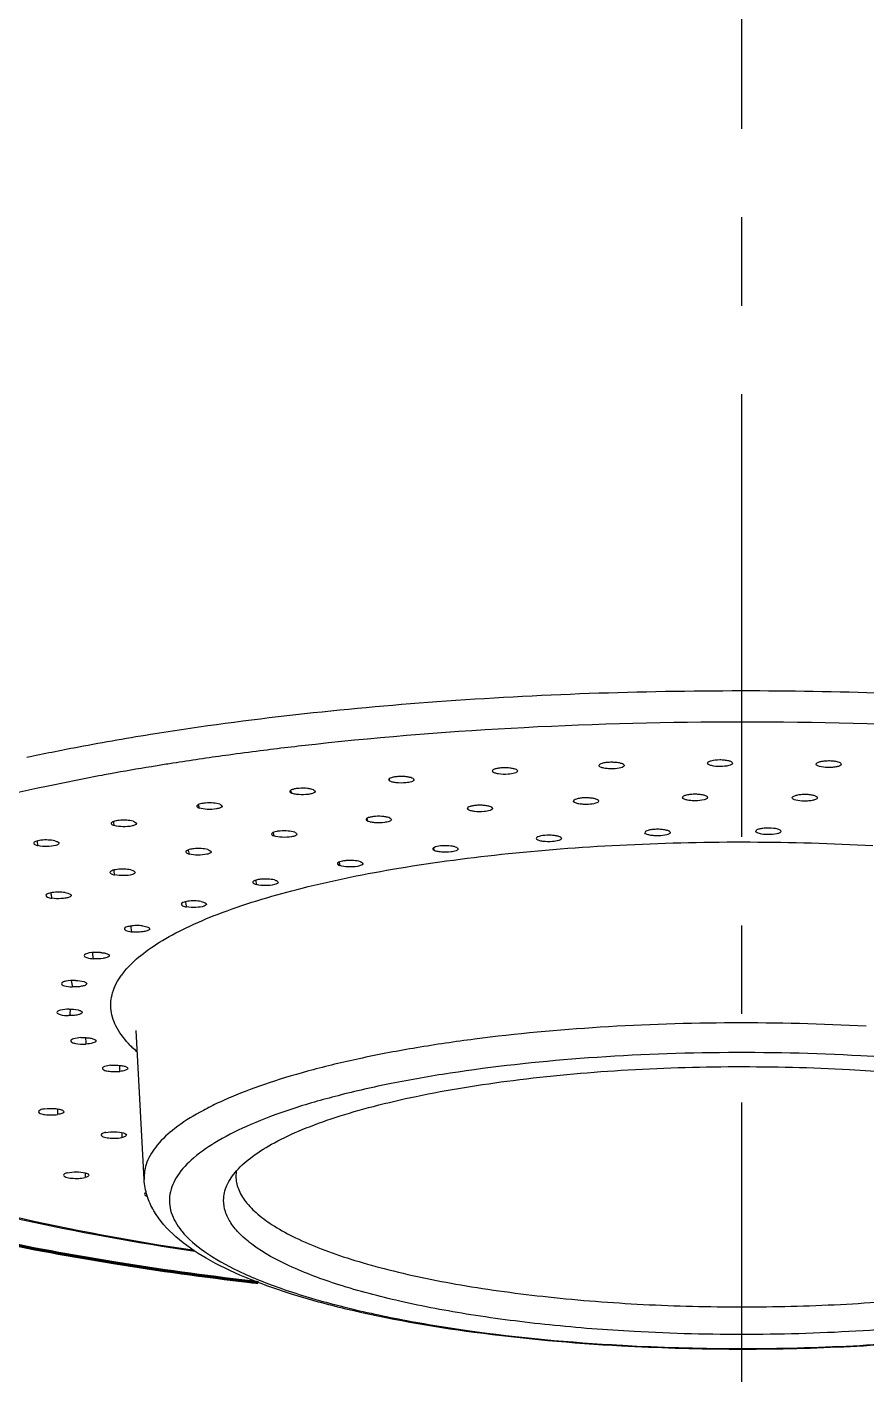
# Model space of a CAD drawing. Extents: x 40217 to 40811, y 11735 to 12155.
# Drawn here: x 40318.17 to 40334.75, y 12068.81 to 12095.44 of the extents above; entities that cross this region are included whole.
import ezdxf

# ---------------------------------------------------------------- set-up
doc = ezdxf.new("R2010")
doc.units = 0
doc.header["$LTSCALE"] = 7
doc.header["$MEASUREMENT"] = 0
doc.linetypes.add('CENTER', pattern=[2, 1.25, -0.25, 0.25, -0.25])
doc.layers.get('0').update_dxf_attribs({"color": 2, "linetype": 'CONTINUOUS'})
doc.layers.add('1', color=1, linetype='CENTER')
doc.layers.add('CL', color=1, linetype='CENTER')

msp = doc.modelspace()

# ---------------------------------------------------------------- linework, layer by layer
at = {"color": 7, "linetype": 'Continuous'}
for p, q in [((40319.18874, 12081.20293), (40319.15634, 12081.19676)), ((40319.18872, 12081.20293), (40319.15714, 12081.19648)), ((40321.11902, 12080.89528), (40321.05139, 12080.8847)), ((40321.12034, 12080.89472), (40321.05139, 12080.8847)), ((40329.47477, 12080.82977), (40329.4725, 12080.84143)), ((40329.47263, 12080.83604), (40329.47477, 12080.82977)), ((40329.96991, 12080.84776), (40329.97179, 12080.83572)), ((40331.61695, 12080.88096), (40331.61663, 12080.88251)), ((40332.1165, 12080.88551), (40332.11605, 12080.88096)), ((40333.76719, 12080.86156), (40333.7677, 12080.87061)), ((40334.26553, 12080.85859), (40334.26644, 12080.86172)), ((40319.64889, 12080.6445), (40319.58693, 12080.63292)), ((40328.96803, 12080.133), (40328.97252, 12080.12286)), ((40328.97252, 12080.12286), (40328.97036, 12080.13366)), ((40331.62212, 12080.20999), (40331.62198, 12080.20319)), ((40333.29511, 12080.19747), (40333.29531, 12080.20559)), ((40333.79377, 12080.19545), (40333.79434, 12080.19764)), ((40330.38035, 12079.51154), (40330.38208, 12079.50586)), ((40330.87814, 12079.52206), (40330.87955, 12079.51092)), ((40332.5736, 12079.53534), (40332.57326, 12079.54094)), ((40320.23349, 12077.55204), (40320.2239, 12077.66681)), ((40319.4758, 12077.01939), (40319.46909, 12077.14264)), ((40319.34755, 12076.52287), (40319.34617, 12076.51797)), ((40319.25849, 12075.96168), (40319.25808, 12075.95593)), ((40320.483, 12072.6538), (40320.32305, 12075.60181)), ((40329.91786, 12069.37907), (40329.94434, 12069.37761)), ((40329.9181, 12069.37935), (40329.94434, 12069.37761))]:
    msp.add_line(p, q, dxfattribs=at)
for centre, radius, start, end in [((40328.81305, 12030.3426), 51.76293, 99.017371, 100.715394), ((40327.56183, 12037.0555), 44.93443, 100.781341, 102.069583), ((40330.43998, 12020.58347), 61.02839, 97.2131425, 97.8013804), ((40330.89471, 12016.92528), 64.71472, 96.2333381, 97.205892), ((40328.85118, 12031.09619), 50.39565, 99.393418, 100.328794), ((40329.19006, 12029.06393), 52.45597, 99.226253, 99.396312), ((40329.35215, 12028.06383), 53.46912, 98.930946, 99.225862), ((40329.944, 12024.20106), 57.37696, 97.8010365, 98.8476075), ((40328.35357, 12033.87), 47.57757, 100.338173, 100.542087), ((40331.85961, 12081.9718), 6.6821, 192.062651, 192.216131), ((40331.72747, 12081.94317), 6.5469, 192.215951, 192.428768), ((40328.25684, 12081.40747), 4.99127, 192.220256, 192.49546), ((40328.12334, 12081.37785), 4.85453, 192.495001, 192.886616), ((40325.47956, 12080.91407), 4.01646, 192.141165, 192.56296), ((40325.34404, 12080.8838), 3.87761, 192.562007, 193.181581), ((40334.69512, 12081.64486), 7.98892, 191.845166, 191.962202), ((40323.1881, 12080.42891), 3.38739, 191.842399, 192.422506), ((40330.24306, 12080.94062), 5.47915, 192.071821, 192.311595), ((40330.1008, 12080.90953), 5.33353, 192.311209, 192.650855), ((40334.55188, 12081.6145), 7.84249, 191.962096, 192.117571), ((40323.05048, 12080.3985), 3.24644, 192.420769, 193.307431), ((40327.1573, 12080.39128), 4.21696, 191.972459, 192.373516), ((40327.0124, 12080.35943), 4.0686, 192.372583, 192.962876), ((40321.25588, 12079.92938), 2.9524, 191.342657, 192.089369), ((40321.11583, 12079.89925), 2.80914, 192.086617, 193.259378), ((40332.00365, 12080.43862), 5.92847, 191.930893, 192.143887), ((40324.74685, 12079.86953), 3.46493, 191.579577, 192.153483), ((40324.59957, 12079.8377), 3.31425, 192.151579, 193.044054), ((40328.56684, 12079.81409), 4.32174, 191.768466, 192.171219), ((40331.85122, 12080.40579), 5.77254, 192.143518, 192.45166), ((40322.79814, 12079.3372), 2.9743, 190.911181, 191.675339), ((40322.64712, 12079.30584), 2.82006, 191.672213, 192.887659), ((40328.41089, 12079.78038), 4.1622, 192.170239, 192.763039), ((40326.07466, 12079.24471), 3.45413, 191.190899, 191.793651), ((40325.91548, 12079.21135), 3.29149, 191.791417, 192.739889), ((40321.23315, 12078.78254), 2.63799, 189.999366, 190.959341), ((40321.07695, 12078.75209), 2.47886, 190.954842, 192.490065), ((40324.17829, 12078.66853), 2.92575, 190.235341, 191.053959), ((40324.01385, 12078.63622), 2.75815, 191.050104, 192.373004), ((40320.22803, 12076.77946), 1.2034, 189.228769, 195.306606), ((40321.3263, 12075.76027), 1.59441, 140.224713, 144.068457), ((40312.99717, 12076.2299), 6.03135, 356.811259, 358.037115), ((40321.37475, 12075.5337), 2.05193, 182.139771, 185.621422), ((40321.74607, 12076.82218), 2.15865, 224.620078, 225.836394), ((40321.91063, 12076.99367), 2.39633, 225.870489, 228.951165), ((40322.29889, 12074.92554), 2.30361, 180.402835, 181.051957), ((40322.07175, 12074.92029), 2.07641, 181.022313, 183.542797), ((40321.02459, 12074.00342), 2.25307, 179.211384, 180.02094), ((40320.83799, 12074.00293), 2.06647, 180.009261, 181.723383), ((40321.12331, 12074.0022), 2.3518, 178.906736, 179.214824), ((40322.31165, 12073.47672), 2.27305, 178.400282, 179.805035), ((40322.52051, 12073.47121), 2.48199, 177.584769, 178.40769), ((40322.97374, 12072.72158), 0.67669, 171.368208, 179.971656), ((40321.6773, 12072.64028), 2.36251, 177.463605, 178.670928), ((40321.89189, 12072.63098), 2.5773, 176.640336, 177.468179), ((40322.3924, 12072.58795), 1.50701, 218.743078, 219.239583)]:
    msp.add_arc(centre, radius, start, end, dxfattribs=at)
for points, knots in [([(40332.29704, 12082.3134), (40330.28715, 12082.3134), (40326.40722, 12082.17895), (40322.54585, 12081.75903), (40320.70004, 12081.46578)], [0, 0, 0, 0, 0.51816774, 1, 1, 1, 1]), ([(40343.23003, 12081.5672), (40341.47932, 12081.82407), (40337.83879, 12082.19436), (40334.18272, 12082.3134), (40332.29704, 12082.3134)], [0, 0, 0, 0, 0.48410235, 1, 1, 1, 1]), ([(40332.29704, 12081.69903), (40330.86315, 12081.69903), (40328.04818, 12081.62737), (40325.24058, 12081.40738), (40323.86813, 12081.25741)], [0, 0, 0, 0, 0.50946587, 1, 1, 1, 1]), ([(40340.91461, 12081.23652), (40339.51309, 12081.39373), (40336.64273, 12081.62407), (40333.76448, 12081.69903), (40332.29704, 12081.69903)], [0, 0, 0, 0, 0.49007493, 1, 1, 1, 1]), ([(40327.85479, 12080.74584), (40327.8443, 12080.75617), (40327.80874, 12080.77122), (40327.74569, 12080.78591), (40327.66491, 12080.79393), (40327.57783, 12080.7947), (40327.49518, 12080.78832), (40327.42742, 12080.77342), (40327.38149, 12080.75908), (40327.3621, 12080.73581), (40327.36329, 12080.72701)], [0, 0, 0, 0, 0.08499503, 0.2144852, 0.37649615, 0.55138216, 0.71714902, 0.85471056, 0.94868318, 1, 1, 1, 1]), ([(40329.96991, 12080.84776), (40329.96377, 12080.85902), (40329.93077, 12080.87641), (40329.87175, 12080.89239), (40329.79053, 12080.90232), (40329.70069, 12080.90452), (40329.61372, 12080.89886), (40329.54137, 12080.88409), (40329.49274, 12080.86958), (40329.47125, 12080.84527), (40329.47262, 12080.83604)], [0, 0, 0, 0, 0.07278576, 0.19421027, 0.35446436, 0.53249755, 0.70451773, 0.84876088, 0.94706222, 1, 1, 1, 1]), ([(40329.75713, 12080.77477), (40329.72469, 12080.77359), (40329.66278, 12080.7744), (40329.57794, 12080.78424), (40329.516, 12080.80006), (40329.48114, 12080.81805), (40329.47477, 12080.82977)], [0, 0, 0, 0, 0.3317965, 0.6333528, 0.86368169, 1, 1, 1, 1]), ([(40329.97203, 12080.83571), (40329.97029, 12080.82629), (40329.94718, 12080.80749), (40329.87604, 12080.7841), (40329.80754, 12080.7766), (40329.75713, 12080.77477)], [0, 0, 0, 0, 0.12504443, 0.3417366, 1, 1, 1, 1]), ([(40332.1165, 12080.88551), (40332.11551, 12080.89634), (40332.08651, 12080.91819), (40332.03254, 12080.93378), (40331.95237, 12080.94635), (40331.83457, 12080.95141), (40331.72226, 12080.94008), (40331.64118, 12080.91661), (40331.61575, 12080.89249), (40331.61663, 12080.88251)], [0, 0, 0, 0, 0.06102106, 0.17244528, 0.32889101, 0.50878903, 0.83854699, 0.94373966, 1, 1, 1, 1]), ([(40331.87238, 12080.8194), (40331.81335, 12080.81905), (40331.73201, 12080.82546), (40331.64818, 12080.84931), (40331.61886, 12080.87006), (40331.61685, 12080.88096)], [0, 0, 0, 0, 0.65534476, 0.87687367, 1, 1, 1, 1]), ([(40332.11628, 12080.88096), (40332.11432, 12080.87049), (40332.08689, 12080.85027), (40332.00662, 12080.82651), (40331.92898, 12080.81974), (40331.87238, 12080.8194)], [0, 0, 0, 0, 0.12355092, 0.34357579, 1, 1, 1, 1]), ([(40333.99338, 12080.80025), (40333.94048, 12080.80153), (40333.86835, 12080.80877), (40333.79354, 12080.83233), (40333.76875, 12080.85172), (40333.76692, 12080.86155)], [0, 0, 0, 0, 0.65768691, 0.87563864, 1, 1, 1, 1]), ([(40334.26635, 12080.86172), (40334.26788, 12080.87108), (40334.24552, 12080.89591), (40334.19584, 12080.91044), (40334.12161, 12080.92518), (40334.03294, 12080.9305), (40333.9421, 12080.92777), (40333.86085, 12080.9169), (40333.80368, 12080.90079), (40333.77182, 12080.88195), (40333.7677, 12080.87061)], [0, 0, 0, 0, 0.0535344, 0.15369486, 0.30072013, 0.47540021, 0.6546289, 0.81400901, 0.93191249, 1, 1, 1, 1]), ([(40334.26553, 12080.85859), (40334.26136, 12080.84703), (40334.22861, 12080.82774), (40334.16993, 12080.81189), (40334.08682, 12080.8009), (40334.02572, 12080.79947), (40333.99338, 12080.80025)], [0, 0, 0, 0, 0.1293383, 0.35569732, 0.65951952, 1, 1, 1, 1]), ([(40319.58693, 12080.63292), (40319.24183, 12080.56822), (40317.95807, 12080.31237), (40316.6852, 12079.99696), (40315.76904, 12079.71697)], [0, 0, 0, 0, 0.26820753, 1, 1, 1, 1]), ([(40325.79974, 12080.58113), (40325.786, 12080.59021), (40325.74788, 12080.60359), (40325.68191, 12080.61647), (40325.60197, 12080.62277), (40325.51805, 12080.6221), (40325.43982, 12080.61509), (40325.3766, 12080.60006), (40325.33353, 12080.58591), (40325.3161, 12080.56361), (40325.31726, 12080.55526)], [0, 0, 0, 0, 0.09722384, 0.23407, 0.39743189, 0.56917116, 0.72914157, 0.86033384, 0.95025053, 1, 1, 1, 1]), ([(40325.31726, 12080.55526), (40325.31753, 12080.55339), (40325.32033, 12080.54451), (40325.32794, 12080.53812), (40325.334, 12080.53411)], [0, 0, 0, 0, 0.20592166, 1, 1, 1, 1]), ([(40325.65782, 12080.49742), (40325.59437, 12080.49101), (40325.50236, 12080.49113), (40325.3944, 12080.50905), (40325.34975, 12080.52368), (40325.334, 12080.53411)], [0, 0, 0, 0, 0.58103153, 0.82786973, 1, 1, 1, 1]), ([(40325.81659, 12080.55457), (40325.81523, 12080.54711), (40325.79963, 12080.53148), (40325.74662, 12080.50948), (40325.69574, 12080.50125), (40325.65782, 12080.49742)], [0, 0, 0, 0, 0.13068181, 0.3426821, 1, 1, 1, 1]), ([(40325.79974, 12080.58113), (40325.80263, 12080.57921), (40325.81116, 12080.57306), (40325.8179, 12080.56176), (40325.81659, 12080.55457)], [0, 0, 0, 0, 0.32171196, 1, 1, 1, 1]), ([(40327.67623, 12080.66695), (40327.61315, 12080.66268), (40327.52352, 12080.66467), (40327.42227, 12080.6858), (40327.38253, 12080.7018), (40327.37108, 12080.71311)], [0, 0, 0, 0, 0.60632663, 0.84560468, 1, 1, 1, 1]), ([(40327.86263, 12080.72642), (40327.86112, 12080.718), (40327.8419, 12080.70075), (40327.77994, 12080.67792), (40327.72038, 12080.66994), (40327.67623, 12080.66695)], [0, 0, 0, 0, 0.12736664, 0.34135896, 1, 1, 1, 1]), ([(40323.83256, 12080.35586), (40323.81639, 12080.36371), (40323.77603, 12080.3755), (40323.68077, 12080.3908), (40323.57605, 12080.39177), (40323.47549, 12080.38146), (40323.41669, 12080.36643), (40323.37666, 12080.35233), (40323.361, 12080.33106), (40323.36218, 12080.32316)], [0, 0, 0, 0, 0.1090813, 0.25265497, 0.58546887, 0.74017039, 0.8654675, 0.95153434, 1, 1, 1, 1]), ([(40323.36218, 12080.32316), (40323.36257, 12080.32061), (40323.36787, 12080.30753), (40323.38106, 12080.30005), (40323.39108, 12080.29518)], [0, 0, 0, 0, 0.18823772, 1, 1, 1, 1]), ([(40323.72919, 12080.26846), (40323.66627, 12080.25981), (40323.57282, 12080.258), (40323.45986, 12080.27247), (40323.41049, 12080.28574), (40323.39108, 12080.29518)], [0, 0, 0, 0, 0.55706466, 0.81069901, 1, 1, 1, 1]), ([(40323.86153, 12080.32247), (40323.85853, 12080.30616), (40323.80459, 12080.28087), (40323.76106, 12080.27284), (40323.72919, 12080.26846)], [0, 0, 0, 0, 0.34019452, 1, 1, 1, 1]), ([(40323.83256, 12080.35586), (40323.83727, 12080.35356), (40323.85009, 12080.34688), (40323.86333, 12080.33223), (40323.86153, 12080.32247)], [0, 0, 0, 0, 0.34583479, 1, 1, 1, 1]), ([(40331.62212, 12080.20999), (40331.61955, 12080.22128), (40331.58846, 12080.24162), (40331.53229, 12080.2576), (40331.45059, 12080.26918), (40331.35872, 12080.27239), (40331.26847, 12080.26632), (40331.20122, 12080.25515), (40331.15873, 12080.24019), (40331.13497, 12080.22872), (40331.1209, 12080.21172), (40331.12296, 12080.20248)], [0, 0, 0, 0, 0.06492711, 0.18079308, 0.34014491, 0.52082516, 0.69753555, 0.84604935, 0.90302009, 0.94685323, 1, 1, 1, 1]), ([(40333.79428, 12080.19764), (40333.79583, 12080.20706), (40333.77314, 12080.232), (40333.72312, 12080.24653), (40333.6483, 12080.26125), (40333.55912, 12080.26645), (40333.46801, 12080.26356), (40333.3868, 12080.25237), (40333.33023, 12080.23629), (40333.29878, 12080.2169), (40333.29531, 12080.20559)], [0, 0, 0, 0, 0.05377762, 0.15460931, 0.30251354, 0.47800242, 0.65756511, 0.81659439, 0.93335854, 1, 1, 1, 1]), ([(40321.97984, 12080.07308), (40321.93965, 12080.08808), (40321.84361, 12080.1017), (40321.72416, 12080.10189), (40321.62899, 12080.09057), (40321.57447, 12080.0758), (40321.5376, 12080.06157), (40321.52335, 12080.04154), (40321.52448, 12080.03403)], [0, 0, 0, 0, 0.26932267, 0.59986698, 0.74976338, 0.86980537, 0.95233701, 1, 1, 1, 1]), ([(40321.52448, 12080.03403), (40321.52498, 12080.03076), (40321.53385, 12080.01292), (40321.55376, 12080.00511), (40321.5686, 12079.99956)], [0, 0, 0, 0, 0.17288152, 1, 1, 1, 1]), ([(40321.91642, 12079.98316), (40321.85495, 12079.97217), (40321.73789, 12079.96851), (40321.6195, 12079.98053), (40321.5686, 12079.99956)], [0, 0, 0, 0, 0.53473272, 1, 1, 1, 1]), ([(40322.02393, 12080.03327), (40322.02142, 12080.01949), (40321.97915, 12079.99579), (40321.9425, 12079.98783), (40321.91642, 12079.98316)], [0, 0, 0, 0, 0.34586585, 1, 1, 1, 1]), ([(40321.97984, 12080.07308), (40321.98678, 12080.07048), (40322.00431, 12080.06344), (40322.02626, 12080.04601), (40322.02393, 12080.03327)], [0, 0, 0, 0, 0.36384391, 1, 1, 1, 1]), ([(40327.35689, 12080.0103), (40327.34419, 12080.01982), (40327.30697, 12080.03375), (40327.24195, 12080.04729), (40327.1617, 12080.05419), (40327.07668, 12080.05403), (40326.99691, 12080.04725), (40326.93207, 12080.03229), (40326.88797, 12080.01807), (40326.86977, 12079.9955), (40326.87089, 12079.98697)], [0, 0, 0, 0, 0.09293679, 0.22722256, 0.39007168, 0.56285192, 0.72478765, 0.85821236, 0.94963794, 1, 1, 1, 1]), ([(40327.35689, 12080.0103), (40327.35924, 12080.00853), (40327.36638, 12080.00263), (40327.37137, 12079.99259), (40327.37022, 12079.98621)], [0, 0, 0, 0, 0.31199771, 1, 1, 1, 1]), ([(40329.46306, 12080.14789), (40329.45472, 12080.15878), (40329.42056, 12080.17488), (40329.35959, 12080.19036), (40329.27865, 12080.19935), (40329.19017, 12080.20092), (40329.10529, 12080.19494), (40329.03505, 12080.18019), (40328.98765, 12080.16571), (40328.96693, 12080.14209), (40328.96808, 12080.133)], [0, 0, 0, 0, 0.07846273, 0.20365678, 0.36461199, 0.54101072, 0.70997321, 0.85112549, 0.94761366, 1, 1, 1, 1]), ([(40329.26621, 12080.07197), (40329.23373, 12080.07031), (40329.17103, 12080.07034), (40329.08436, 12080.07892), (40329.01859, 12080.09435), (40328.98141, 12080.11123), (40328.97252, 12080.12286)], [0, 0, 0, 0, 0.32176665, 0.62051467, 0.85518209, 1, 1, 1, 1]), ([(40329.46748, 12080.13233), (40329.46586, 12080.12338), (40329.44464, 12080.1053), (40329.37787, 12080.08215), (40329.31364, 12080.07439), (40329.26621, 12080.07197)], [0, 0, 0, 0, 0.12603053, 0.34135794, 1, 1, 1, 1]), ([(40331.38708, 12080.14172), (40331.35485, 12080.14123), (40331.29443, 12080.14308), (40331.21278, 12080.15501), (40331.15646, 12080.17066), (40331.1255, 12080.19122), (40331.12296, 12080.20248)], [0, 0, 0, 0, 0.34710708, 0.65252467, 0.87567758, 1, 1, 1, 1]), ([(40331.62224, 12080.20319), (40331.62034, 12080.19303), (40331.59426, 12080.17322), (40331.51671, 12080.14956), (40331.44183, 12080.14254), (40331.38708, 12080.14172)], [0, 0, 0, 0, 0.12392698, 0.3428879, 1, 1, 1, 1]), ([(40333.52493, 12080.13609), (40333.47125, 12080.13718), (40333.39798, 12080.14434), (40333.32203, 12080.16793), (40333.2967, 12080.1875), (40333.29485, 12080.19747)], [0, 0, 0, 0, 0.65746167, 0.87582722, 1, 1, 1, 1]), ([(40333.79377, 12080.19545), (40333.79028, 12080.18399), (40333.75825, 12080.16421), (40333.70057, 12080.14841), (40333.61805, 12080.13704), (40333.55723, 12080.13543), (40333.52493, 12080.13609)], [0, 0, 0, 0, 0.12721881, 0.35226785, 0.65676827, 1, 1, 1, 1]), ([(40320.26665, 12079.73661), (40320.22482, 12079.74889), (40320.13052, 12079.76016), (40320.01562, 12079.75906), (40319.9239, 12079.74563), (40319.87281, 12079.73255), (40319.8266, 12079.71019), (40319.82907, 12079.69182)], [0, 0, 0, 0, 0.28646654, 0.61598019, 0.76212415, 0.87818433, 1, 1, 1, 1]), ([(40320.26665, 12079.73661), (40320.2835, 12079.73165), (40320.30866, 12079.72525), (40320.33032, 12079.70007), (40320.32864, 12079.69088)], [0, 0, 0, 0, 0.65267136, 1, 1, 1, 1]), ([(40325.34291, 12079.79979), (40325.32712, 12079.80785), (40325.28712, 12079.81992), (40325.19191, 12079.83573), (40325.0866, 12079.83698), (40324.98512, 12079.82684), (40324.92556, 12079.81179), (40324.88499, 12079.79769), (40324.86903, 12079.77624), (40324.87021, 12079.76826)], [0, 0, 0, 0, 0.10705757, 0.2495177, 0.58271119, 0.73831139, 0.86460493, 0.95133293, 1, 1, 1, 1]), ([(40324.87021, 12079.76826), (40324.87057, 12079.76583), (40324.87536, 12079.75352), (40324.88749, 12079.74618), (40324.89675, 12079.74144)], [0, 0, 0, 0, 0.19117274, 1, 1, 1, 1]), ([(40325.23268, 12079.71295), (40325.16961, 12079.7047), (40325.07634, 12079.70323), (40324.96413, 12079.71831), (40324.91556, 12079.73183), (40324.89675, 12079.74144)], [0, 0, 0, 0, 0.56117574, 0.81366297, 1, 1, 1, 1]), ([(40325.36955, 12079.76756), (40325.36646, 12079.75079), (40325.31035, 12079.72529), (40325.2656, 12079.71725), (40325.23268, 12079.71295)], [0, 0, 0, 0, 0.33945985, 1, 1, 1, 1]), ([(40325.34291, 12079.79979), (40325.34728, 12079.79755), (40325.35932, 12079.79095), (40325.37126, 12079.77685), (40325.36955, 12079.76756)], [0, 0, 0, 0, 0.34205016, 1, 1, 1, 1]), ([(40326.87089, 12079.98697), (40326.87159, 12079.9816), (40326.87637, 12079.97454), (40326.88226, 12079.96962), (40326.88413, 12079.96822)], [0, 0, 0, 0, 0.69875459, 1, 1, 1, 1]), ([(40327.2019, 12079.92815), (40327.13848, 12079.92251), (40327.04721, 12079.92328), (40326.9414, 12079.94236), (40326.89846, 12079.95746), (40326.88413, 12079.96822)], [0, 0, 0, 0, 0.58972192, 0.83401793, 1, 1, 1, 1]), ([(40327.37022, 12079.98621), (40327.36882, 12079.97842), (40327.35198, 12079.96222), (40327.29588, 12079.93989), (40327.24199, 12079.93172), (40327.2019, 12079.92815)], [0, 0, 0, 0, 0.12940534, 0.34201572, 1, 1, 1, 1]), ([(40319.82907, 12079.69182), (40319.83031, 12079.68258), (40319.85251, 12079.66354), (40319.87575, 12079.65579), (40319.89121, 12079.65124)], [0, 0, 0, 0, 0.36638461, 1, 1, 1, 1]), ([(40320.24404, 12079.6454), (40320.18495, 12079.63196), (40320.06596, 12079.62532), (40319.94657, 12079.63497), (40319.89121, 12079.65124)], [0, 0, 0, 0, 0.51223933, 1, 1, 1, 1]), ([(40320.32864, 12079.69088), (40320.32656, 12079.67943), (40320.29474, 12079.65796), (40320.26471, 12079.6501), (40320.24404, 12079.6454)], [0, 0, 0, 0, 0.35444292, 1, 1, 1, 1]), ([(40323.45872, 12079.52028), (40323.41854, 12079.53528), (40323.32251, 12079.5489), (40323.20306, 12079.5491), (40323.10791, 12079.53777), (40323.05338, 12079.52301), (40323.01651, 12079.50878), (40323.00224, 12079.48876), (40323.00337, 12079.48125)], [0, 0, 0, 0, 0.26930546, 0.59982832, 0.74972698, 0.86977678, 0.95232215, 1, 1, 1, 1]), ([(40323.00337, 12079.48125), (40323.00386, 12079.47798), (40323.01272, 12079.46013), (40323.03264, 12079.45231), (40323.04749, 12079.44676)], [0, 0, 0, 0, 0.17285822, 1, 1, 1, 1]), ([(40323.50281, 12079.48047), (40323.5003, 12079.46669), (40323.45804, 12079.44299), (40323.42139, 12079.43503), (40323.3953, 12079.43037)], [0, 0, 0, 0, 0.34586585, 1, 1, 1, 1]), ([(40323.45872, 12079.52028), (40323.46566, 12079.51769), (40323.48319, 12079.51064), (40323.50514, 12079.49321), (40323.50281, 12079.48047)], [0, 0, 0, 0, 0.36384391, 1, 1, 1, 1]), ([(40328.72206, 12079.41517), (40328.71053, 12079.42511), (40328.67431, 12079.4396), (40328.61048, 12079.45378), (40328.53009, 12079.46122), (40328.4211, 12079.46217), (40328.32273, 12079.44897), (40328.25119, 12079.42605), (40328.23193, 12079.40342), (40328.23288, 12079.39465)], [0, 0, 0, 0, 0.08855276, 0.22007016, 0.38222843, 0.55598482, 0.85537024, 0.94872523, 1, 1, 1, 1]), ([(40330.87814, 12079.52206), (40330.8726, 12079.53335), (40330.84002, 12079.55111), (40330.7817, 12079.56715), (40330.70065, 12079.57736), (40330.61067, 12079.57978), (40330.52328, 12079.57427), (40330.45026, 12079.55964), (40330.40125, 12079.54506), (40330.37911, 12079.52089), (40330.38034, 12079.51154)], [0, 0, 0, 0, 0.07124228, 0.1914028, 0.35108849, 0.52924702, 0.70197274, 0.84721304, 0.9465175, 1, 1, 1, 1]), ([(40330.66144, 12079.44985), (40330.62902, 12079.44879), (40330.56734, 12079.44979), (40330.48301, 12079.45996), (40330.42204, 12079.47583), (40330.3878, 12079.49417), (40330.38208, 12079.50586)], [0, 0, 0, 0, 0.33438062, 0.63662929, 0.86580048, 1, 1, 1, 1]), ([(40330.8798, 12079.51091), (40330.87803, 12079.50137), (40330.85443, 12079.48239), (40330.78218, 12079.45895), (40330.7126, 12079.45152), (40330.66144, 12079.44985)], [0, 0, 0, 0, 0.12482617, 0.34188578, 1, 1, 1, 1]), ([(40333.07287, 12079.53583), (40333.07433, 12079.54547), (40333.05038, 12079.57044), (40332.96994, 12079.59366), (40332.85864, 12079.60573), (40332.74083, 12079.60099), (40332.65993, 12079.5889), (40332.605, 12079.5731), (40332.57497, 12079.552), (40332.57326, 12079.54094)], [0, 0, 0, 0, 0.05477739, 0.15789435, 0.48553129, 0.66584365, 0.82368389, 0.93715962, 1, 1, 1, 1]), ([(40332.81318, 12079.47381), (40332.75744, 12079.47438), (40332.68109, 12079.48127), (40332.60209, 12079.50498), (40332.57529, 12079.52501), (40332.57336, 12079.53534)], [0, 0, 0, 0, 0.65675879, 0.87628034, 1, 1, 1, 1]), ([(40333.07287, 12079.53583), (40333.07118, 12079.5248), (40333.04131, 12079.50346), (40332.95622, 12079.47963), (40332.87329, 12079.47319), (40332.81318, 12079.47381)], [0, 0, 0, 0, 0.12189886, 0.34349412, 1, 1, 1, 1]), ([(40318.71615, 12079.351), (40318.6736, 12079.36089), (40318.58203, 12079.36982), (40318.47115, 12079.36689), (40318.38579, 12079.35282), (40318.33807, 12079.33993), (40318.29715, 12079.31812), (40318.299, 12079.30097)], [0, 0, 0, 0, 0.30073697, 0.62734981, 0.76918409, 0.88119784, 1, 1, 1, 1]), ([(40318.299, 12079.30097), (40318.30023, 12079.28961), (40318.33188, 12079.26753), (40318.36117, 12079.2597), (40318.38158, 12079.25494)], [0, 0, 0, 0, 0.35284641, 1, 1, 1, 1]), ([(40318.73465, 12079.25973), (40318.6789, 12079.24372), (40318.55948, 12079.23433), (40318.44038, 12079.24126), (40318.38158, 12079.25494)], [0, 0, 0, 0, 0.48998933, 1, 1, 1, 1]), ([(40318.71615, 12079.351), (40318.72853, 12079.34811), (40318.7507, 12079.34156), (40318.78049, 12079.32991), (40318.80061, 12079.31099), (40318.79857, 12079.29992)], [0, 0, 0, 0, 0.37569411, 0.66735566, 1, 1, 1, 1]), ([(40318.79857, 12079.29992), (40318.79687, 12079.29061), (40318.77411, 12079.27192), (40318.75038, 12079.26424), (40318.73465, 12079.25973)], [0, 0, 0, 0, 0.36649523, 1, 1, 1, 1]), ([(40320.1009, 12076.78034), (40320.19438, 12076.89281), (40320.42977, 12077.11328), (40320.86482, 12077.40594), (40321.4071, 12077.68632), (40322.31911, 12078.06123), (40323.69641, 12078.46584), (40325.58924, 12078.84563), (40327.73645, 12079.12615), (40330.86308, 12079.35435), (40333.27301, 12079.34609), (40334.89063, 12079.25721)], [0, 0, 0, 0, 0.02873769, 0.06288056, 0.10278127, 0.14848173, 0.25646631, 0.38417693, 0.52754708, 0.68166137, 1, 1, 1, 1]), ([(40321.73948, 12079.177), (40321.69748, 12079.18883), (40321.60365, 12079.1997), (40321.48943, 12079.19827), (40321.39884, 12079.18476), (40321.3483, 12079.17168), (40321.303, 12079.14951), (40321.30529, 12079.13132)], [0, 0, 0, 0, 0.28894486, 0.61784773, 0.7632173, 0.87856749, 1, 1, 1, 1]), ([(40323.3953, 12079.43037), (40323.33383, 12079.41938), (40323.21678, 12079.41571), (40323.09838, 12079.42774), (40323.04749, 12079.44676)], [0, 0, 0, 0, 0.53473272, 1, 1, 1, 1]), ([(40326.66335, 12079.21807), (40326.64782, 12079.22623), (40326.60816, 12079.23847), (40326.51319, 12079.25448), (40326.38695, 12079.2572), (40326.26988, 12079.23975), (40326.20477, 12079.21701), (40326.18823, 12079.1957), (40326.18924, 12079.18761)], [0, 0, 0, 0, 0.10570502, 0.2472782, 0.58037034, 0.86322717, 0.9508626, 1, 1, 1, 1]), ([(40326.66335, 12079.21807), (40326.66751, 12079.21587), (40326.67909, 12079.20931), (40326.69028, 12079.19555), (40326.68862, 12079.18655)], [0, 0, 0, 0, 0.33968749, 1, 1, 1, 1]), ([(40328.55426, 12079.33473), (40328.49098, 12079.32983), (40328.40055, 12079.33125), (40328.2971, 12079.35146), (40328.25588, 12079.36703), (40328.24306, 12079.3781)], [0, 0, 0, 0, 0.59858643, 0.84023325, 1, 1, 1, 1]), ([(40328.73226, 12079.39359), (40328.73081, 12079.38546), (40328.7127, 12079.36869), (40328.65346, 12079.34607), (40328.59653, 12079.338), (40328.55426, 12079.33473)], [0, 0, 0, 0, 0.12825382, 0.34156954, 1, 1, 1, 1]), ([(40328.72206, 12079.41517), (40328.72392, 12079.41356), (40328.72974, 12079.40798), (40328.73327, 12079.39919), (40328.73226, 12079.39359)], [0, 0, 0, 0, 0.30183556, 1, 1, 1, 1]), ([(40321.30529, 12079.13132), (40321.30649, 12079.12172), (40321.33024, 12079.10204), (40321.35453, 12079.09428), (40321.37084, 12079.08968)], [0, 0, 0, 0, 0.36349715, 1, 1, 1, 1]), ([(40321.72406, 12079.08569), (40321.66548, 12079.07181), (40321.54631, 12079.06467), (40321.42687, 12079.07387), (40321.37084, 12079.08968)], [0, 0, 0, 0, 0.50834055, 1, 1, 1, 1]), ([(40321.80487, 12079.13029), (40321.80285, 12079.11923), (40321.77274, 12079.09821), (40321.74382, 12079.09037), (40321.72406, 12079.08569)], [0, 0, 0, 0, 0.35628385, 1, 1, 1, 1]), ([(40321.73948, 12079.177), (40321.75718, 12079.172), (40321.78334, 12079.16572), (40321.80661, 12079.1398), (40321.80487, 12079.13029)], [0, 0, 0, 0, 0.65547267, 1, 1, 1, 1]), ([(40324.75808, 12078.93611), (40324.7176, 12078.95071), (40324.62181, 12078.96404), (40324.50274, 12078.96394), (40324.40837, 12078.9525), (40324.35444, 12078.93779), (40324.31802, 12078.92352), (40324.30394, 12078.90368), (40324.30506, 12078.89623)], [0, 0, 0, 0, 0.27161357, 0.60177865, 0.75102182, 0.87036836, 0.95241589, 1, 1, 1, 1]), ([(40324.75808, 12078.93611), (40324.76536, 12078.93348), (40324.78359, 12078.92639), (40324.80692, 12078.90864), (40324.80452, 12078.89544)], [0, 0, 0, 0, 0.3658975, 1, 1, 1, 1]), ([(40326.18924, 12079.18761), (40326.18954, 12079.18523), (40326.19388, 12079.17318), (40326.20555, 12079.16583), (40326.21446, 12079.16113)], [0, 0, 0, 0, 0.19273441, 1, 1, 1, 1]), ([(40326.54902, 12079.13158), (40326.48586, 12079.12357), (40326.39271, 12079.12231), (40326.28098, 12079.13775), (40326.2329, 12079.15142), (40326.21446, 12079.16113)], [0, 0, 0, 0, 0.56365806, 0.8154493, 1, 1, 1, 1]), ([(40326.68862, 12079.18655), (40326.68737, 12079.17976), (40326.67414, 12079.16533), (40326.62742, 12079.14413), (40326.58256, 12079.13583), (40326.54902, 12079.13158)], [0, 0, 0, 0, 0.13373805, 0.34478873, 1, 1, 1, 1]), ([(40320.21726, 12078.77635), (40320.1747, 12078.78546), (40320.08433, 12078.79357), (40319.97514, 12078.79005), (40319.89205, 12078.77582), (40319.84547, 12078.76301), (40319.80627, 12078.74152), (40319.80785, 12078.72475)], [0, 0, 0, 0, 0.30521902, 0.63067725, 0.77108378, 0.88191261, 1, 1, 1, 1]), ([(40319.80785, 12078.72475), (40319.809, 12078.71261), (40319.8443, 12078.6894), (40319.8758, 12078.68164), (40319.8981, 12078.67685)], [0, 0, 0, 0, 0.3483909, 1, 1, 1, 1]), ([(40320.25013, 12078.68535), (40320.19578, 12078.6684), (40320.07653, 12078.65812), (40319.95788, 12078.66404), (40319.8981, 12078.67685)], [0, 0, 0, 0, 0.48217753, 1, 1, 1, 1]), ([(40320.21726, 12078.77635), (40320.23071, 12078.77346), (40320.25487, 12078.7668), (40320.28697, 12078.75502), (40320.30955, 12078.73532), (40320.30739, 12078.72355)], [0, 0, 0, 0, 0.37774718, 0.671194, 1, 1, 1, 1]), ([(40320.30739, 12078.72355), (40320.30582, 12078.71494), (40320.28586, 12078.69733), (40320.26425, 12078.68975), (40320.25013, 12078.68535)], [0, 0, 0, 0, 0.37166583, 1, 1, 1, 1]), ([(40324.30506, 12078.89623), (40324.30557, 12078.89285), (40324.31502, 12078.8743), (40324.33595, 12078.8665), (40324.35153, 12078.86087)], [0, 0, 0, 0, 0.17091607, 1, 1, 1, 1]), ([(40324.70034, 12078.84594), (40324.63914, 12078.83462), (40324.52172, 12078.83052), (40324.40312, 12078.84224), (40324.35153, 12078.86087)], [0, 0, 0, 0, 0.53155232, 1, 1, 1, 1]), ([(40324.80452, 12078.89544), (40324.80207, 12078.882), (40324.76134, 12078.85858), (40324.72564, 12078.85063), (40324.70034, 12078.84594)], [0, 0, 0, 0, 0.34687894, 1, 1, 1, 1]), ([(40323.05816, 12078.57699), (40323.01586, 12078.58789), (40322.92308, 12078.59786), (40322.81039, 12078.59571), (40322.72225, 12078.58198), (40322.67298, 12078.56895), (40322.62973, 12078.54707), (40322.63171, 12078.52932)], [0, 0, 0, 0, 0.29441624, 0.62212905, 0.76582792, 0.87962573, 1, 1, 1, 1]), ([(40322.63171, 12078.52932), (40322.63287, 12078.51891), (40322.6602, 12078.49798), (40322.68682, 12078.49019), (40322.70501, 12078.48549)], [0, 0, 0, 0, 0.35790696, 1, 1, 1, 1]), ([(40323.05857, 12078.4856), (40323.00123, 12078.47074), (40322.88182, 12078.46252), (40322.76242, 12078.47068), (40322.70501, 12078.48549)], [0, 0, 0, 0, 0.4997777, 1, 1, 1, 1]), ([(40323.05816, 12078.57699), (40323.07779, 12078.57193), (40323.10614, 12078.56592), (40323.13318, 12078.53841), (40323.1313, 12078.52819)], [0, 0, 0, 0, 0.66110934, 1, 1, 1, 1]), ([(40323.1313, 12078.52819), (40323.12942, 12078.51796), (40323.10288, 12078.49799), (40323.07641, 12078.49022), (40323.05857, 12078.4856)], [0, 0, 0, 0, 0.36072182, 1, 1, 1, 1]), ([(40318.92049, 12078.3258), (40318.87851, 12078.33253), (40318.79275, 12078.33792), (40318.68993, 12078.3326), (40318.61446, 12078.31791), (40318.57189, 12078.30541), (40318.53787, 12078.28494), (40318.53891, 12078.26952)], [0, 0, 0, 0, 0.31915997, 0.64090822, 0.77676284, 0.88401251, 1, 1, 1, 1]), ([(40318.53891, 12078.26952), (40318.53991, 12078.25463), (40318.58853, 12078.22806), (40318.62773, 12078.22065), (40318.65676, 12078.21599)], [0, 0, 0, 0, 0.33661993, 1, 1, 1, 1]), ([(40319.00102, 12078.23681), (40318.97975, 12078.22795), (40318.92787, 12078.21552), (40318.81276, 12078.20308), (40318.71896, 12078.20601), (40318.65676, 12078.21599)], [0, 0, 0, 0, 0.19893358, 0.45623707, 1, 1, 1, 1]), ([(40318.92049, 12078.3258), (40318.93767, 12078.32304), (40318.96899, 12078.31622), (40319.0091, 12078.30408), (40319.04094, 12078.28216), (40319.03834, 12078.26785)], [0, 0, 0, 0, 0.38200852, 0.68078547, 1, 1, 1, 1]), ([(40319.03834, 12078.26785), (40319.03781, 12078.26493), (40319.03029, 12078.24955), (40319.01358, 12078.24204), (40319.00102, 12078.23681)], [0, 0, 0, 0, 0.17879841, 1, 1, 1, 1]), ([(40321.60987, 12078.15048), (40321.56754, 12078.15827), (40321.47958, 12078.16491), (40321.37373, 12078.1604), (40321.29475, 12078.14595), (40321.25025, 12078.13328), (40321.21389, 12078.11244), (40321.21504, 12078.09636)], [0, 0, 0, 0, 0.3127404, 0.63606388, 0.77399254, 0.88290673, 1, 1, 1, 1]), ([(40321.60987, 12078.15048), (40321.62529, 12078.14764), (40321.65321, 12078.14085), (40321.68956, 12078.12886), (40321.71691, 12078.1079), (40321.71453, 12078.0948)], [0, 0, 0, 0, 0.38050333, 0.67692192, 1, 1, 1, 1]), ([(40321.21504, 12078.09636), (40321.21601, 12078.08278), (40321.2583, 12078.05754), (40321.29388, 12078.04998), (40321.31976, 12078.04521)], [0, 0, 0, 0, 0.34111093, 1, 1, 1, 1]), ([(40321.66843, 12078.06035), (40321.61694, 12078.04167), (40321.49837, 12078.0299), (40321.38099, 12078.03394), (40321.31976, 12078.04521)], [0, 0, 0, 0, 0.46799415, 1, 1, 1, 1]), ([(40321.71453, 12078.0948), (40321.71392, 12078.09149), (40321.70428, 12078.07347), (40321.68376, 12078.06591), (40321.66843, 12078.06035)], [0, 0, 0, 0, 0.17101374, 1, 1, 1, 1]), ([(40320.45267, 12077.66821), (40320.41176, 12077.67337), (40320.33005, 12077.67681), (40320.23267, 12077.67033), (40320.1629, 12077.65549), (40320.12337, 12077.64318), (40320.09273, 12077.62368), (40320.0934, 12077.60921)], [0, 0, 0, 0, 0.32818686, 0.6473097, 0.77980677, 0.88474436, 1, 1, 1, 1]), ([(40320.0934, 12077.60921), (40320.09376, 12077.6016), (40320.10908, 12077.58404), (40320.16521, 12077.56173), (40320.21898, 12077.55418), (40320.2591, 12077.54912)], [0, 0, 0, 0, 0.12503681, 0.33606537, 1, 1, 1, 1]), ([(40320.45267, 12077.66821), (40320.47276, 12077.66568), (40320.5098, 12077.65897), (40320.55606, 12077.64664), (40320.59582, 12077.62344), (40320.5928, 12077.60707)], [0, 0, 0, 0, 0.38294528, 0.6851922, 1, 1, 1, 1]), ([(40320.5928, 12077.60707), (40320.59238, 12077.60478), (40320.58758, 12077.59336), (40320.5764, 12077.58636), (40320.56778, 12077.58179)], [0, 0, 0, 0, 0.19319195, 1, 1, 1, 1]), ([(40320.56778, 12077.58179), (40320.55096, 12077.57288), (40320.50747, 12077.55988), (40320.43387, 12077.54836), (40320.34852, 12077.54467), (40320.28876, 12077.54538), (40320.2591, 12077.54912)], [0, 0, 0, 0, 0.18233453, 0.4294929, 0.71358265, 1, 1, 1, 1]), ([(40319.61808, 12077.1433), (40319.54454, 12077.14894), (40319.4402, 12077.14337), (40319.33693, 12077.1213), (40319.29679, 12077.09402), (40319.29721, 12077.08104)], [0, 0, 0, 0, 0.65548913, 0.88457897, 1, 1, 1, 1]), ([(40319.29721, 12077.08104), (40319.29747, 12077.07273), (40319.31518, 12077.05347), (40319.37857, 12077.03038), (40319.43937, 12077.02221), (40319.48486, 12077.01872)], [0, 0, 0, 0, 0.12158542, 0.33243513, 1, 1, 1, 1]), ([(40319.7866, 12077.06295), (40319.77425, 12077.0522), (40319.73462, 12077.03684), (40319.63433, 12077.0167), (40319.5465, 12077.01399), (40319.48486, 12077.01872)], [0, 0, 0, 0, 0.15911539, 0.39923799, 1, 1, 1, 1]), ([(40319.61808, 12077.1433), (40319.64296, 12077.14139), (40319.68971, 12077.13534), (40319.74631, 12077.12285), (40319.80032, 12077.09835), (40319.79662, 12077.0783)], [0, 0, 0, 0, 0.38118868, 0.68847652, 1, 1, 1, 1]), ([(40319.12883, 12076.59006), (40319.06309, 12076.59215), (40318.97205, 12076.58516), (40318.88024, 12076.56223), (40318.84803, 12076.53703), (40318.84827, 12076.52558)], [0, 0, 0, 0, 0.66287786, 0.8845999, 1, 1, 1, 1]), ([(40319.12883, 12076.59006), (40319.18279, 12076.58833), (40319.24702, 12076.58336), (40319.31423, 12076.55886), (40319.33659, 12076.54772), (40319.34937, 12076.53176), (40319.34778, 12076.52287)], [0, 0, 0, 0, 0.67658779, 0.79501597, 0.88685251, 1, 1, 1, 1]), ([(40320.20958, 12075.30594), (40320.10827, 12075.40862), (40319.93781, 12075.61878), (40319.80317, 12075.98915), (40319.83801, 12076.36881), (40319.95916, 12076.5907), (40320.03527, 12076.6959)], [0, 0, 0, 0, 0.2806638, 0.51943637, 0.74736313, 1, 1, 1, 1]), ([(40318.84827, 12076.52558), (40318.84845, 12076.51656), (40318.86943, 12076.49607), (40318.93913, 12076.47282), (40319.00666, 12076.4638), (40319.05683, 12076.46219)], [0, 0, 0, 0, 0.11990575, 0.33287985, 1, 1, 1, 1]), ([(40319.34617, 12076.51797), (40319.34036, 12076.50585), (40319.3045, 12076.48711), (40319.24127, 12076.47116), (40319.15386, 12076.46108), (40319.09018, 12076.46112), (40319.05683, 12076.46219)], [0, 0, 0, 0, 0.13388319, 0.36435717, 0.66756237, 1, 1, 1, 1]), ([(40318.99824, 12076.02354), (40318.9411, 12076.02292), (40318.86343, 12076.01485), (40318.78398, 12075.99154), (40318.75871, 12075.96865), (40318.7589, 12075.95867)], [0, 0, 0, 0, 0.66752356, 0.88331576, 1, 1, 1, 1]), ([(40318.99824, 12076.02354), (40319.0584, 12076.02419), (40319.14143, 12076.01783), (40319.22669, 12075.99398), (40319.25669, 12075.97274), (40319.25849, 12075.96168)], [0, 0, 0, 0, 0.65596351, 0.87778702, 1, 1, 1, 1]), ([(40318.7589, 12075.95867), (40318.75908, 12075.94897), (40318.78302, 12075.92726), (40318.85891, 12075.90413), (40318.93282, 12075.89397), (40318.98733, 12075.89456)], [0, 0, 0, 0, 0.11852563, 0.33381438, 1, 1, 1, 1]), ([(40319.25841, 12075.95592), (40319.25625, 12075.94443), (40319.2244, 12075.92298), (40319.16666, 12075.9074), (40319.08254, 12075.89507), (40319.02041, 12075.89492), (40318.98733, 12075.89456)], [0, 0, 0, 0, 0.12273085, 0.3461946, 0.65290511, 1, 1, 1, 1]), ([(40334.75356, 12075.68419), (40333.87728, 12075.73234), (40332.1242, 12075.77555), (40329.54052, 12075.69216), (40327.45419, 12075.4998), (40325.88931, 12075.27031), (40324.82371, 12075.07048), (40323.85143, 12074.8416), (40322.9845, 12074.58657), (40322.33711, 12074.34727), (40321.88242, 12074.14245), (40321.504, 12073.94727), (40321.1089, 12073.69787), (40320.74627, 12073.36899), (40320.52158, 12073.02115), (40320.47676, 12072.76914), (40320.48301, 12072.6538)], [0, 0, 0, 0, 0.17310898, 0.34566526, 0.50965014, 0.58605638, 0.65757484, 0.72344125, 0.78299687, 0.83572584, 0.85942703, 0.88131922, 0.91969309, 0.95126306, 0.97721542, 1, 1, 1, 1]), ([(40319.22987, 12075.45919), (40319.18165, 12075.45657), (40319.11717, 12075.44805), (40319.05036, 12075.42453), (40319.03143, 12075.40422), (40319.03147, 12075.39558)], [0, 0, 0, 0, 0.66992097, 0.88016965, 1, 1, 1, 1]), ([(40319.03147, 12075.39558), (40319.03153, 12075.38323), (40319.06831, 12075.35781), (40319.16559, 12075.33479), (40319.26324, 12075.32894), (40319.33269, 12075.3327)], [0, 0, 0, 0, 0.11673968, 0.34288919, 1, 1, 1, 1]), ([(40319.22987, 12075.45919), (40319.26234, 12075.46096), (40319.32519, 12075.46111), (40319.41223, 12075.4528), (40319.47883, 12075.4375), (40319.51652, 12075.42082), (40319.52594, 12075.40924)], [0, 0, 0, 0, 0.31959445, 0.61771219, 0.85329145, 1, 1, 1, 1]), ([(40319.53097, 12075.3929), (40319.52937, 12075.38406), (40319.50856, 12075.36615), (40319.44276, 12075.34305), (40319.37946, 12075.33524), (40319.33269, 12075.3327)], [0, 0, 0, 0, 0.12627634, 0.34132184, 1, 1, 1, 1]), ([(40334.64975, 12075.10021), (40333.72089, 12075.15125), (40331.86764, 12075.1911), (40329.15507, 12075.07912), (40326.9898, 12074.8436), (40325.3991, 12074.56716), (40324.34856, 12074.33134), (40323.41906, 12074.06456), (40322.62414, 12073.77098), (40321.97433, 12073.45518), (40321.47733, 12073.12007), (40321.13548, 12072.76669), (40320.9882, 12072.43763), (40320.97573, 12072.1834), (40321.026, 12071.92722), (40321.13136, 12071.75155), (40321.21699, 12071.64482)], [0, 0, 0, 0, 0.18392567, 0.36619454, 0.53645636, 0.61409576, 0.68531602, 0.74923205, 0.80515508, 0.85266607, 0.89175685, 0.92313244, 0.94881834, 0.96078686, 0.97294451, 1, 1, 1, 1]), ([(40341.59394, 12073.90655), (40341.14475, 12074.07388), (40340.14175, 12074.37022), (40338.49889, 12074.70585), (40336.63818, 12074.95869), (40335.32909, 12075.06288), (40334.64975, 12075.10021)], [0, 0, 0, 0, 0.20346273, 0.44288291, 0.71121443, 1, 1, 1, 1]), ([(40321.49011, 12071.2316), (40320.31852, 12071.40453), (40318.14441, 12071.7935), (40315.57754, 12072.47051), (40313.82861, 12073.10821), (40312.74581, 12073.59759), (40311.83486, 12074.12179), (40311.31277, 12074.52159), (40311.08985, 12074.73011)], [0, 0, 0, 0, 0.32017932, 0.59663716, 0.71634199, 0.82312159, 0.91747672, 1, 1, 1, 1]), ([(40311.20252, 12074.84585), (40311.3844, 12074.64191), (40311.83889, 12074.24397), (40312.67086, 12073.71898), (40313.70364, 12073.21823), (40314.92778, 12072.74683), (40316.3319, 12072.30928), (40318.51023, 12071.75613), (40320.23994, 12071.44136), (40321.44098, 12071.2614)], [0, 0, 0, 0, 0.07454353, 0.1635491, 0.26775938, 0.38712301, 0.5210806, 0.66871508, 1, 1, 1, 1]), ([(40319.81741, 12074.91238), (40319.77813, 12074.90841), (40319.72863, 12074.90251), (40319.65816, 12074.87044), (40319.65867, 12074.85166)], [0, 0, 0, 0, 0.67753068, 1, 1, 1, 1]), ([(40319.65867, 12074.85166), (40319.65906, 12074.83767), (40319.70344, 12074.81046), (40319.77604, 12074.79595), (40319.88312, 12074.7853), (40319.95992, 12074.78801), (40319.99931, 12074.79198)], [0, 0, 0, 0, 0.11755848, 0.35176213, 0.66735571, 1, 1, 1, 1]), ([(40319.81741, 12074.91238), (40319.88086, 12074.91878), (40319.97287, 12074.91866), (40320.08083, 12074.90075), (40320.12548, 12074.88612), (40320.14123, 12074.87569)], [0, 0, 0, 0, 0.58103153, 0.82786973, 1, 1, 1, 1]), ([(40320.15808, 12074.84913), (40320.15672, 12074.84167), (40320.14112, 12074.82605), (40320.08811, 12074.80405), (40320.03724, 12074.79581), (40319.99931, 12074.79198)], [0, 0, 0, 0, 0.13068181, 0.3426821, 1, 1, 1, 1]), ([(40320.14123, 12074.87569), (40320.14412, 12074.87378), (40320.15265, 12074.86762), (40320.15939, 12074.85632), (40320.15808, 12074.84913)], [0, 0, 0, 0, 0.32171196, 1, 1, 1, 1]), ([(40322.05371, 12072.24509), (40322.05463, 12072.34538), (40322.10745, 12072.56241), (40322.31641, 12072.85841), (40322.64203, 12073.13937), (40323.0818, 12073.40733), (40323.63205, 12073.66114), (40324.28738, 12073.89813), (40325.0404, 12074.11546), (40326.2076, 12074.3854), (40327.83994, 12074.64637), (40329.94658, 12074.83802), (40332.16779, 12074.90789), (40333.67401, 12074.87038), (40334.42676, 12074.82902)], [0, 0, 0, 0, 0.02289432, 0.0493258, 0.08150084, 0.1204568, 0.16652186, 0.21961039, 0.27938391, 0.34532644, 0.49297957, 0.65629157, 0.82790944, 1, 1, 1, 1]), ([(40334.42676, 12074.82902), (40334.98204, 12074.79851), (40336.05776, 12074.71541), (40337.59957, 12074.51905), (40338.99004, 12074.25981), (40340.19097, 12073.94574), (40341.16897, 12073.58642), (40341.82267, 12073.23664), (40342.19831, 12072.92987), (40342.39028, 12072.70913), (40342.51054, 12072.48097), (40342.5397, 12072.32108), (40342.54037, 12072.24509)], [0, 0, 0, 0, 0.18783451, 0.3642579, 0.52471712, 0.66528286, 0.78296024, 0.87616959, 0.91385782, 0.9462154, 0.97433321, 1, 1, 1, 1]), ([(40318.51618, 12074.05176), (40318.48546, 12074.04702), (40318.4453, 12074.04099), (40318.39351, 12074.01032), (40318.3946, 12073.99529)], [0, 0, 0, 0, 0.6734919, 1, 1, 1, 1]), ([(40318.3946, 12073.99529), (40318.39574, 12073.97944), (40318.4485, 12073.95147), (40318.53026, 12073.93705), (40318.64842, 12073.92878), (40318.73136, 12073.93445), (40318.77245, 12073.94078)], [0, 0, 0, 0, 0.12108109, 0.36466424, 0.68324361, 1, 1, 1, 1]), ([(40318.51618, 12074.05176), (40318.57859, 12074.0614), (40318.67234, 12074.06403), (40318.78694, 12074.05106), (40318.83818, 12074.03841), (40318.85898, 12074.0294)], [0, 0, 0, 0, 0.54720501, 0.80356479, 1, 1, 1, 1]), ([(40318.89403, 12073.99322), (40318.89124, 12073.97801), (40318.84241, 12073.95331), (40318.80182, 12073.94531), (40318.77245, 12073.94078)], [0, 0, 0, 0, 0.34228538, 1, 1, 1, 1]), ([(40318.85898, 12074.0294), (40318.8646, 12074.02696), (40318.87937, 12074.02012), (40318.89604, 12074.0042), (40318.89403, 12073.99322)], [0, 0, 0, 0, 0.35422909, 1, 1, 1, 1]), ([(40319.72622, 12073.58537), (40319.78637, 12073.59782), (40319.90478, 12073.60329), (40320.02391, 12073.59264), (40320.07761, 12073.57529)], [0, 0, 0, 0, 0.52118256, 1, 1, 1, 1]), ([(40319.72622, 12073.58537), (40319.70222, 12073.58041), (40319.66934, 12073.57385), (40319.63155, 12073.54623), (40319.63255, 12073.53387)], [0, 0, 0, 0, 0.66410649, 1, 1, 1, 1]), ([(40319.63255, 12073.53387), (40319.63311, 12073.52694), (40319.64597, 12073.51136), (40319.69426, 12073.48905), (40319.78608, 12073.47251), (40319.90895, 12073.46787), (40319.99696, 12073.47585), (40320.03861, 12073.48445)], [0, 0, 0, 0, 0.04922774, 0.12784375, 0.37863928, 0.69883238, 1, 1, 1, 1]), ([(40320.13213, 12073.53186), (40320.12988, 12073.51951), (40320.09404, 12073.49708), (40320.0614, 12073.48917), (40320.03861, 12073.48445)], [0, 0, 0, 0, 0.35062771, 1, 1, 1, 1]), ([(40320.07761, 12073.57529), (40320.08606, 12073.57256), (40320.10662, 12073.56533), (40320.13481, 12073.54661), (40320.13213, 12073.53186)], [0, 0, 0, 0, 0.37191114, 1, 1, 1, 1]), ([(40318.96394, 12072.787), (40319.02148, 12072.80171), (40319.14086, 12072.80976), (40319.26028, 12072.80143), (40319.31748, 12072.78647)], [0, 0, 0, 0, 0.50111158, 1, 1, 1, 1]), ([(40318.96394, 12072.787), (40318.94457, 12072.78205), (40318.91686, 12072.77527), (40318.88868, 12072.74996), (40318.88975, 12072.73949)], [0, 0, 0, 0, 0.65517079, 1, 1, 1, 1]), ([(40318.88975, 12072.73949), (40318.89051, 12072.73211), (40318.90537, 12072.71597), (40318.9577, 12072.69339), (40319.05592, 12072.67714), (40319.1838, 12072.67449), (40319.27417, 12072.68454), (40319.31543, 12072.69508)], [0, 0, 0, 0, 0.05025112, 0.13201716, 0.39001025, 0.7117751, 1, 1, 1, 1]), ([(40319.3894, 12072.73799), (40319.3875, 12072.72763), (40319.36041, 12072.70749), (40319.33356, 12072.69971), (40319.31543, 12072.69508)], [0, 0, 0, 0, 0.35999384, 1, 1, 1, 1]), ([(40319.31748, 12072.78647), (40319.33681, 12072.78142), (40319.36482, 12072.77536), (40319.39125, 12072.7481), (40319.3894, 12072.73799)], [0, 0, 0, 0, 0.66027715, 1, 1, 1, 1]), ([(40321.11018, 12071.52157), (40320.94129, 12071.67011), (40320.7136, 12071.92432), (40320.52918, 12072.32929), (40320.48889, 12072.54533), (40320.483, 12072.6538)], [0, 0, 0, 0, 0.50905741, 0.75414573, 1, 1, 1, 1]), ([(40322.29706, 12072.72191), (40322.29706, 12072.63594), (40322.33432, 12072.45232), (40322.49024, 12072.19527), (40322.73759, 12071.94917), (40323.07357, 12071.71261), (40323.49595, 12071.486), (40324.0016, 12071.27099), (40324.58619, 12071.06947), (40325.50191, 12070.81081), (40326.80282, 12070.54281), (40328.51359, 12070.31148), (40330.36853, 12070.16882), (40331.64651, 12070.13685), (40332.29704, 12070.13685)], [0, 0, 0, 0, 0.02397556, 0.05087032, 0.08272411, 0.12063896, 0.16508827, 0.21616385, 0.2737138, 0.33742013, 0.48142281, 0.64366401, 0.81858118, 1, 1, 1, 1]), ([(40332.29704, 12070.13685), (40332.94757, 12070.13685), (40334.22555, 12070.16882), (40336.08048, 12070.31148), (40337.79124, 12070.54281), (40339.09216, 12070.8108), (40340.00789, 12071.06946), (40340.59248, 12071.27099), (40341.09813, 12071.486), (40341.52051, 12071.71261), (40341.85649, 12071.94917), (40342.10384, 12072.19527), (40342.25976, 12072.45232), (40342.29703, 12072.63594), (40342.29703, 12072.72191)], [0, 0, 0, 0, 0.18141814, 0.35633479, 0.51857586, 0.66257894, 0.72628548, 0.7838356, 0.83491133, 0.87936076, 0.91727573, 0.94912961, 0.97602442, 1, 1, 1, 1]), ([(40320.52476, 12072.40241), (40320.51918, 12072.40001), (40320.50439, 12072.39304), (40320.48739, 12072.3782), (40320.48855, 12072.36703)], [0, 0, 0, 0, 0.350864, 1, 1, 1, 1]), ([(40320.48855, 12072.36703), (40320.48947, 12072.35821), (40320.51022, 12072.33962), (40320.53218, 12072.33205), (40320.54675, 12072.3275)], [0, 0, 0, 0, 0.36742892, 1, 1, 1, 1]), ([(40330.16732, 12069.6488), (40329.61018, 12069.67941), (40328.53103, 12069.76285), (40326.9847, 12069.96019), (40325.59101, 12070.22079), (40324.3885, 12070.53647), (40323.4108, 12070.89757), (40322.75867, 12071.24914), (40322.38573, 12071.55753), (40322.19634, 12071.77937), (40322.0793, 12072.00876), (40322.05301, 12072.16904), (40322.05371, 12072.24509)], [0, 0, 0, 0, 0.18820375, 0.36491682, 0.52554901, 0.66614218, 0.78368864, 0.87662392, 0.9141454, 0.94634308, 0.97434784, 1, 1, 1, 1]), ([(40342.54037, 12072.24509), (40342.54126, 12072.14488), (40342.49239, 12071.92739), (40342.28742, 12071.62983), (40341.96498, 12071.34768), (40341.52773, 12071.0786), (40340.9793, 12070.82368), (40340.32507, 12070.58558), (40339.57242, 12070.36717), (40338.40445, 12070.09573), (40336.76967, 12069.83326), (40334.65878, 12069.64037), (40332.43217, 12069.56984), (40330.92206, 12069.60733), (40330.16732, 12069.6488)], [0, 0, 0, 0, 0.02285613, 0.0491479, 0.08114999, 0.11994089, 0.16586841, 0.2188562, 0.2785695, 0.34449233, 0.4922185, 0.65572564, 0.82761501, 1, 1, 1, 1]), ([(40329.9169, 12069.36137), (40328.94459, 12069.41479), (40327.11684, 12069.57868), (40324.93996, 12069.95663), (40323.43415, 12070.36442), (40322.50622, 12070.69373), (40321.73307, 12071.06256), (40321.29311, 12071.36068), (40321.11018, 12071.52157)], [0, 0, 0, 0, 0.31820809, 0.59910884, 0.72059058, 0.82765025, 0.92039341, 1, 1, 1, 1]), ([(40321.22521, 12071.63467), (40321.35265, 12071.47862), (40321.70881, 12071.17921), (40322.38806, 12070.80629), (40323.26553, 12070.46017), (40324.32538, 12070.14889), (40325.54802, 12069.87854), (40327.42388, 12069.57097), (40328.90089, 12069.43561), (40329.91786, 12069.37907)], [0, 0, 0, 0, 0.06621081, 0.15066525, 0.25404439, 0.37551247, 0.51336196, 0.66527384, 1, 1, 1, 1]), ([(40343.4839, 12071.52157), (40343.22248, 12071.29165), (40342.55088, 12070.88238), (40341.3477, 12070.4113), (40339.86596, 12070.01173), (40338.13972, 12069.6912), (40336.21882, 12069.45757), (40333.4576, 12069.27171), (40331.33753, 12069.28331), (40329.9169, 12069.36137)], [0, 0, 0, 0, 0.07492118, 0.16712903, 0.27764578, 0.40459964, 0.54471214, 0.69381717, 1, 1, 1, 1]), ([(40329.94434, 12069.37761), (40331.41505, 12069.2968), (40333.60595, 12069.28952), (40336.44791, 12069.4978), (40338.39851, 12069.75359), (40340.11668, 12070.09971), (40341.36576, 12070.46836), (40342.19159, 12070.80996), (40342.68167, 12071.06525), (40343.07396, 12071.33166), (40343.28539, 12071.53245), (40343.36895, 12071.63479)], [0, 0, 0, 0, 0.31875473, 0.47302882, 0.61648316, 0.74418089, 0.85203902, 0.89763365, 0.93740652, 0.97140712, 1, 1, 1, 1])]:
    msp.add_open_spline(points, degree=3, knots=knots, dxfattribs=at)
for points in [[(40327.36329, 12080.72701), (40327.364, 12080.72174), (40327.3673, 12080.71685), (40327.37108, 12080.71311)], [(40327.85479, 12080.74584), (40327.85975, 12080.74093), (40327.86386, 12080.73329), (40327.86263, 12080.72642)], [(40329.46306, 12080.14789), (40329.46633, 12080.1436), (40329.46844, 12080.13763), (40329.46748, 12080.13233)], [(40328.23288, 12079.39465), (40328.23359, 12079.38822), (40328.23816, 12079.38234), (40328.24306, 12079.3781)], [(40319.79662, 12077.0783), (40319.79552, 12077.07229), (40319.79121, 12077.06697), (40319.7866, 12077.06295)], [(40319.52594, 12075.40924), (40319.52953, 12075.40482), (40319.53198, 12075.39851), (40319.53097, 12075.3929)]]:
    msp.add_open_spline(points, degree=3, dxfattribs=at)
at = {"layer": '1', "color": 7, "linetype": 'Continuous', "lineweight": 70}
msp.add_open_spline([(40308.18783, 12076.69361), (40308.21899, 12076.48557), (40308.3777, 12075.91835), (40308.94937, 12075.05039), (40309.98534, 12074.15578), (40311.40269, 12073.34254), (40313.15769, 12072.61715), (40315.19114, 12071.98368), (40317.45719, 12071.44065), (40319.94206, 12070.9834), (40321.72803, 12070.73735), (40322.68265, 12070.62575), (40322.73548, 12070.61964)], degree=3, knots=[0, 0, 0, 0, 0.032792666, 0.090701961, 0.160156655, 0.245422038, 0.345742186, 0.457176594, 0.578844796, 0.710675235, 0.852933746, 0.861267704, 0.861267704, 0.861267704, 0.861267704], dxfattribs=at)
at = {"layer": 'CL'}
msp.add_line((40332.29703, 11785.42814), (40332.29703, 12133.2351), dxfattribs=at)

doc.saveas('drawing.dxf')
